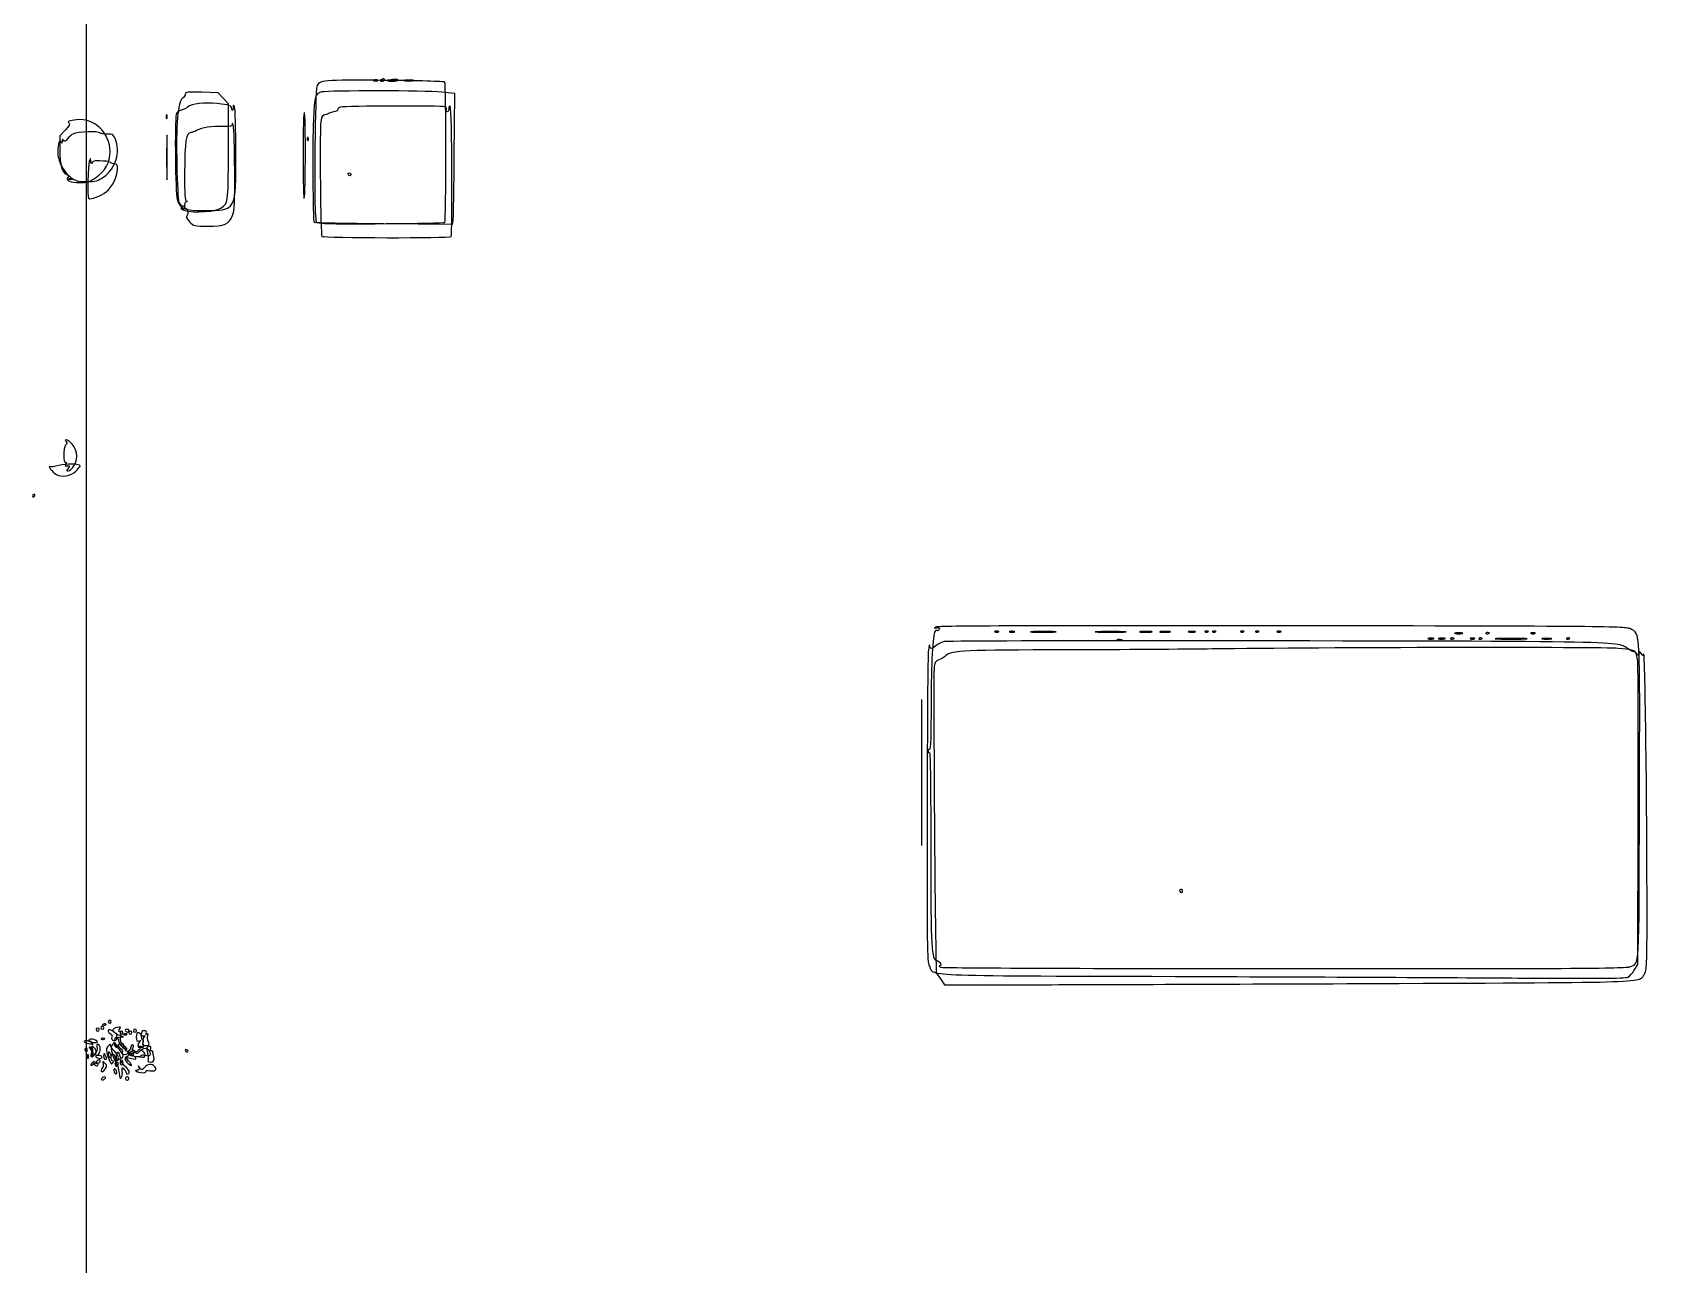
# Model space of a CAD drawing. Extents: x 0 to 877, y -11 to 940.
# Drawn here: x 248.5 to 537.7, y 462.9 to 682.3 of the extents above; entities that cross this region are included whole.
import ezdxf

# ---------------------------------------------------------------- set-up
doc = ezdxf.new("R2010")
doc.units = 0
doc.layers.add('Calque_1', color=7, linetype='CONTINUOUS')

msp = doc.modelspace()

# ---------------------------------------------------------------- linework, layer by layer
at = {"layer": 'Calque_1', "color": 7}
for points in [[(258.1026, 585.82346), (258.0719, 876.40197), (475.42396, 876.402)], [(283.36874, 661.10922), (283.36874, 669.58909), (282.4636, 670.57739), (281.55846, 671.56569), (278.62714, 671.65529)], [(316.14377, 673.70351), (316.14377, 673.7039)], [(323.59131, 660.44029), (323.67191, 671.46081), (321.33178, 671.68508)], [(254.3446, 664.95023), (253.37181, 663.91888), (253.35511, 661.3923)], [(258.85084, 659.31138), (258.82804, 659.84055), (258.60066, 659.31138)], [(258.4811, 652.77226), (258.48124, 652.77226)], [(275.86569, 652.27903), (275.86661, 652.27903)], [(298.84458, 650.34758), (299.02185, 648.44406), (299.99284, 648.32638)], [(311.04133, 648.27504), (323.28786, 648.18864), (323.39925, 648.80421)], [(321.90246, 648.49529), (321.90216, 648.49529)], [(255.83012, 605.12038), (255.8305, 605.12034)], [(423.29861, 575.54993), (423.29861, 575.55011)], [(430.30352, 575.53771), (430.30352, 575.53691)], [(442.4147, 574.0643), (442.4147, 574.06449)], [(442.76351, 575.53644), (442.76351, 575.53694)], [(447.63941, 575.53908), (447.63941, 575.53994)], [(450.94786, 575.54263), (450.94786, 575.54294)], [(455.44743, 575.54788), (455.44743, 575.54754)], [(499.96351, 574.32563), (499.96351, 574.32528)], [(533.74353, 515.33887), (534.3625, 516.33439), (534.4359, 542.52814)], [(409.29741, 522.78638), (409.43865, 514.84888), (410.16689, 513.79055), (410.8951, 512.73222), (425.96288, 512.74862)], [(264.13932, 503.44988), (264.71524, 503.47638), (264.12582, 503.64844)], [(264.13932, 503.45), (264.13932, 503.44988)], [(260.9184, 497.25447), (260.91842, 497.25409)], [(267.80269, 497.13193), (267.80269, 497.13204)]]:
    msp.add_lwpolyline(points, dxfattribs=at)
for points in [[(309.92968, 673.7185)], [(310.78958, 673.6292)], [(312.64166, 673.6292)], [(272.43696, 667.51425)], [(272.45385, 663.29746)], [(297.57238, 663.5455)], [(297.07711, 661.11464)], [(253.63581, 658.55551)], [(304.88932, 657.28732)], [(255.00868, 656.26828)], [(259.72123, 656.41829)], [(274.23186, 652.62289)], [(281.71109, 650.89203)], [(298.63132, 648.52508)], [(300.0028, 645.99895)], [(252.7421, 603.57031)], [(248.59687, 599.54582)], [(420.52552, 575.55811)], [(470.79635, 575.55954)], [(457.81523, 575.55351)], [(459.13815, 575.55351)], [(464.16523, 575.55351)], [(466.81106, 575.55351)], [(497.98223, 574.33005)], [(501.53757, 574.33126)], [(503.07552, 575.28228)], [(505.25827, 574.33684)], [(506.56465, 574.33082)], [(507.82148, 575.28826)], [(514.12181, 574.31444)], [(516.0401, 575.29428)], [(518.88431, 574.32144)], [(522.17507, 574.33042)], [(406.86293, 561.036)], [(452.84528, 529.33449)], [(409.29741, 522.78643)], [(408.1866, 516.11786)], [(532.94508, 515.95032)], [(260.34961, 504.74652)], [(260.91566, 504.82499)], [(261.60087, 505.70015)], [(262.23858, 505.88332)], [(263.19212, 504.18962)], [(264.58295, 504.21736)], [(265.1986, 503.85048)], [(265.42919, 504.29582)], [(266.17045, 504.21736)], [(266.73645, 504.29582)], [(258.23295, 501.18999)], [(258.95298, 502.60435)], [(259.14576, 502.33543)], [(259.81203, 500.94356)], [(261.22985, 503.05673)], [(263.2154, 502.81034)], [(263.51932, 501.97453)], [(264.51611, 500.87642)], [(267.9104, 501.57125)], [(268.05228, 502.9729)], [(268.20223, 502.32643)], [(276.22461, 500.89418)], [(258.40817, 500.31448)], [(259.08446, 500.3403)], [(259.43446, 498.67909)], [(259.844, 500.20298)], [(259.93933, 498.31243)], [(260.25963, 498.8373)], [(260.48411, 499.63534)], [(261.66848, 499.65302)], [(262.23858, 499.7979)], [(262.86314, 498.92542)], [(263.34995, 498.70107)], [(263.37945, 499.00415)], [(263.7892, 498.67609)], [(264.35524, 498.47499)], [(265.50518, 498.74915)], [(266.67039, 500.00021)], [(266.80637, 499.76042)], [(269.06058, 499.3855)], [(261.11435, 495.8355)], [(263.38183, 496.86867)], [(265.50214, 495.81286)]]:
    msp.add_lwpolyline(points, close=True, dxfattribs=at)
for points in [[(310.78958, 673.98946), (310.5713, 673.90566), (310.3927, 673.79037), (310.3927, 673.73318)], [(311.18645, 673.88548), (311.18645, 674.02643), (311.00786, 674.07323), (310.78958, 673.98946)], [(312.64166, 673.944), (312.13234, 673.8845), (311.71562, 673.78938), (311.71562, 673.73254)], [(313.5677, 673.84065), (313.5677, 673.95695), (313.15098, 674.00346), (312.64166, 673.944)], [(275.69583, 671.33956), (275.69583, 671.11665), (275.46744, 670.7743), (275.1883, 670.57878)], [(278.62714, 671.65529), (276.13191, 671.73149), (275.69583, 671.68459), (275.69583, 671.33956)], [(300.03472, 671.70398), (298.81994, 671.44552), (298.71178, 671.09439), (298.50874, 666.74998)], [(299.09725, 672.66849), (298.83503, 671.90554), (298.61846, 652.77559), (298.84458, 650.34758)], [(311.24525, 673.77421), (300.19017, 673.87141), (299.48879, 673.80761), (299.09725, 672.66849)], [(321.33178, 671.68508), (318.39924, 671.96613), (301.33798, 671.98127), (300.03472, 671.70398)], [(309.59895, 673.85196), (309.23515, 673.85196), (309.08632, 673.79186), (309.26822, 673.7185)], [(309.26822, 673.7185), (309.45013, 673.6451), (309.74778, 673.6451), (309.92968, 673.7185)], [(309.92968, 673.7185), (310.11158, 673.7919), (309.96278, 673.85196), (309.59895, 673.85196)], [(310.3927, 673.73318), (310.3927, 673.67598), (310.5713, 673.6292), (310.78958, 673.6292)], [(310.78958, 673.6292), (311.00786, 673.6292), (311.18645, 673.74453), (311.18645, 673.88548)], [(321.91016, 673.461), (321.78898, 673.58274), (316.98976, 673.72368), (311.24525, 673.77421)], [(311.71562, 673.73254), (311.71562, 673.67574), (312.13234, 673.6292), (312.64166, 673.6292)], [(312.64166, 673.6292), (313.15098, 673.6292), (313.5677, 673.7243), (313.5677, 673.84065)], [(315.55208, 673.81809), (314.82447, 673.82009), (314.49541, 673.77029), (314.82085, 673.70751)], [(314.82085, 673.70751), (315.14626, 673.64471), (315.74157, 673.64311), (316.14377, 673.70351)], [(316.14377, 673.7039), (316.54593, 673.7647), (316.27968, 673.8161), (315.55208, 673.81809)], [(321.90216, 648.49529), (322.17195, 648.76506), (322.17947, 673.19015), (321.91016, 673.461)], [(275.1883, 670.57878), (274.37156, 670.00672), (274.01657, 665.82562), (274.18458, 658.7568)], [(274.95738, 668.47391), (274.44049, 668.36038), (274.13907, 668.10742), (274.06464, 667.72469)], [(276.17335, 669.08093), (275.93377, 668.84134), (275.38656, 668.56818), (274.95738, 668.47391)], [(281.37471, 669.63789), (279.15025, 669.88043), (276.71175, 669.61929), (276.17335, 669.08093)], [(283.97414, 668.73436), (283.778, 669.33759), (283.61758, 669.39334), (281.37471, 669.63789)], [(284.19117, 668.86665), (284.15137, 668.28089), (284.12647, 668.26575), (283.97414, 668.73436)], [(284.46354, 668.99894), (284.25351, 669.48768), (284.23271, 669.47758), (284.19117, 668.86665)], [(284.70952, 661.00065), (284.69922, 665.10867), (284.58861, 668.7079), (284.46354, 668.99894)], [(297.07719, 661.11464), (297.07719, 665.98303), (296.99379, 668.57142), (296.85253, 667.99381)], [(302.389, 668.23106), (302.09796, 668.18516), (301.62171, 668.04553), (301.33067, 667.9207)], [(302.83641, 668.57543), (302.88141, 668.4319), (302.68004, 668.27694), (302.389, 668.23106)], [(303.36558, 669.00845), (303.02955, 668.91385), (302.79143, 668.71896), (302.83641, 668.57543)], [(321.92983, 669.07905), (321.3818, 669.28934), (304.12998, 669.22371), (303.36558, 669.00845)], [(322.18774, 668.54988), (322.26684, 668.75612), (322.15084, 668.99424), (321.92983, 669.07905)], [(322.33673, 668.1749), (322.17565, 668.1749), (322.10861, 668.34364), (322.18774, 668.54988)], [(322.62962, 668.75699), (322.62962, 668.43684), (322.49783, 668.1749), (322.33673, 668.1749)], [(322.89812, 669.07058), (322.71651, 669.25218), (322.62962, 669.15068), (322.62962, 668.75699)], [(323.03208, 645.95894), (323.31429, 646.41554), (323.18461, 668.78408), (322.89812, 669.07058)], [(254.99682, 666.17972), (255.22095, 666.04118), (255.02472, 665.6713), (254.3446, 664.95023)], [(256.33281, 666.77056), (255.05798, 666.62586), (254.60156, 666.42401), (254.99682, 666.17972)], [(262.31315, 661.11464), (262.29575, 664.41852), (259.43633, 667.12285), (256.33281, 666.77056)], [(272.27708, 667.35439), (272.26568, 667.07549), (272.32818, 666.9192), (272.41606, 667.00713)], [(272.43694, 667.51425), (272.35244, 667.72531), (272.28978, 667.66263), (272.27708, 667.35439)], [(272.41606, 667.00713), (272.50396, 667.09503), (272.51336, 667.32325), (272.43696, 667.51425)], [(274.06464, 667.72469), (273.79382, 666.33203), (273.93471, 653.60729), (274.23186, 652.62289)], [(282.3459, 665.55785), (280.42552, 665.63115), (278.69597, 665.36508), (277.69407, 664.84235)], [(284.03084, 665.97495), (284.00364, 665.55838), (283.78049, 665.50314), (282.3459, 665.55785)], [(284.26412, 665.66138), (284.15303, 666.09794), (284.04807, 666.23905), (284.03084, 665.97495)], [(284.49741, 657.79538), (284.48021, 661.68512), (284.37522, 665.22482), (284.26412, 665.66138)], [(296.85253, 667.99381), (296.57625, 666.86399), (296.60155, 652.05235), (296.87843, 652.78712)], [(298.50874, 666.74998), (298.31625, 662.63211), (298.40964, 648.74696), (298.63132, 648.52508)], [(299.79426, 666.00591), (299.61934, 663.77176), (299.80226, 646.19927), (300.0028, 645.99895)], [(300.35279, 667.55126), (300.02577, 667.44742), (299.87429, 667.02827), (299.79426, 666.00591)], [(301.33067, 667.9207), (301.03962, 667.79588), (300.59957, 667.62963), (300.35279, 667.55126)], [(253.58675, 662.74502), (253.32622, 663.40014), (252.98665, 662.48657), (252.98226, 661.11879)], [(253.75514, 662.91352), (253.73924, 662.57835), (253.67764, 662.51658), (253.58675, 662.74502)], [(254.00384, 663.08966), (253.83729, 663.35242), (253.77368, 663.30738), (253.75514, 662.91352)], [(254.73243, 663.37837), (254.34084, 662.88053), (254.17746, 662.81579), (254.00384, 663.08966)], [(255.76136, 664.28031), (255.47307, 664.1372), (255.01005, 663.73133), (254.73243, 663.37837)], [(260.4882, 664.41833), (260.28733, 664.74333), (256.46952, 664.63185), (255.76136, 664.28031)], [(261.74206, 664.21493), (261.14056, 664.18423), (260.57631, 664.27573), (260.4882, 664.41833)], [(261.2122, 656.61883), (263.30342, 658.07117), (264.20313, 661.05293), (263.23653, 663.32756)], [(263.23653, 663.32756), (262.86191, 664.20918), (262.7643, 664.26712), (261.74206, 664.21493)], [(272.45385, 663.29746), (272.40805, 665.08009), (272.37065, 663.62157), (272.37065, 660.05631)], [(272.45385, 656.81516), (272.49965, 658.59779), (272.49965, 661.51483), (272.45385, 663.29746)], [(276.67296, 664.47239), (275.82233, 664.46839), (275.60286, 663.03643), (275.56746, 657.26086)], [(277.69407, 664.84235), (277.30577, 664.63977), (276.84629, 664.47328), (276.67296, 664.47239)], [(297.41249, 663.38564), (297.40109, 663.10674), (297.46359, 662.95045), (297.55148, 663.03838)], [(297.57236, 663.5455), (297.48786, 663.75656), (297.42519, 663.69388), (297.41249, 663.38564)], [(297.55148, 663.03838), (297.63938, 663.12628), (297.64878, 663.3545), (297.57238, 663.5455)], [(252.98226, 661.11879), (252.97926, 660.2888), (253.20454, 659.40658), (253.63581, 658.55551)], [(253.35511, 661.3923), (253.33721, 658.68262), (253.74123, 657.26366), (254.60897, 656.98825)], [(261.6877, 659.35803), (259.66351, 659.52274), (259.32537, 659.49598), (259.10883, 659.15392)], [(259.72127, 656.41829), (261.43505, 657.56671), (262.32334, 659.17625), (262.31315, 661.11464)], [(272.37065, 660.05631), (272.37065, 656.49105), (272.40815, 655.03253), (272.45385, 656.81516)], [(279.07416, 650.58199), (284.7422, 650.54609), (284.73558, 650.53389), (284.70952, 661.00065)], [(281.71113, 650.89194), (283.36406, 651.7467), (283.36874, 651.77557), (283.36874, 661.10922)], [(296.87843, 652.78712), (296.98672, 653.07441), (297.07613, 656.82178), (297.07711, 661.11464)], [(323.39925, 648.80421), (323.46055, 649.14277), (323.54694, 654.37901), (323.59131, 660.44029)], [(253.63581, 658.55551), (253.99749, 657.84177), (254.73237, 656.92299), (255.26887, 656.51379)], [(254.60897, 656.98825), (254.97299, 656.87271), (255.0166, 656.75307), (254.79292, 656.48354)], [(258.117, 655.76977), (259.79449, 655.76977), (260.11709, 655.85827), (261.2122, 656.61883)], [(258.60066, 659.31138), (258.35171, 658.73202), (258.24702, 653.00635), (258.4811, 652.77226)], [(259.10883, 659.15392), (258.92476, 658.86319), (258.86856, 658.89749), (258.85084, 659.31138)], [(261.58906, 653.9115), (262.72788, 654.85021), (263.62789, 656.62839), (263.62789, 657.93971)], [(262.45941, 659.11294), (262.35032, 659.22208), (262.00306, 659.33238), (261.6877, 659.35803)], [(263.14283, 658.91451), (262.87602, 658.91451), (262.5685, 659.00381), (262.45941, 659.11294)], [(263.62789, 657.93971), (263.62789, 658.70858), (263.52542, 658.91451), (263.14283, 658.91451)], [(274.18458, 658.7568), (274.26268, 655.46972), (274.40945, 652.51636), (274.51062, 652.19375)], [(275.56746, 657.26086), (275.54416, 653.47903), (275.61516, 652.29496), (275.86569, 652.27903)], [(284.12411, 649.71192), (284.45497, 650.53883), (284.52299, 652.01213), (284.49741, 657.79538)], [(304.67765, 657.07565), (304.61945, 657.25028), (304.71475, 657.34553), (304.88932, 657.28732)], [(304.97531, 656.778), (304.86982, 656.7671), (304.73586, 656.90103), (304.67765, 657.07565)], [(304.88931, 657.28732), (305.23039, 657.17362), (305.29166, 656.81072), (304.97531, 656.778)], [(254.79292, 656.48354), (254.34392, 655.94254), (255.20506, 655.57583), (256.94657, 655.56644)], [(255.16853, 656.10842), (254.8603, 656.12112), (254.79761, 656.18382), (255.00868, 656.26828)], [(255.00868, 656.2683), (255.19967, 656.3447), (255.42788, 656.3353), (255.5158, 656.2474)], [(255.5158, 656.2474), (255.6037, 656.1595), (255.4474, 656.09694), (255.16853, 656.10842)], [(255.26887, 656.51379), (256.12585, 655.86012), (256.47169, 655.76977), (258.117, 655.76977)], [(256.94657, 655.56644), (258.19721, 655.55944), (258.64521, 655.69722), (259.72123, 656.41829)], [(258.48124, 652.77226), (258.78178, 652.47173), (260.69178, 653.17188), (261.58906, 653.9115)], [(274.23186, 652.62289), (274.7609, 650.8703), (275.3896, 650.60532), (279.07416, 650.58199)], [(274.51062, 652.19375), (274.61183, 651.87115), (274.92163, 651.53515), (275.19907, 651.4471)], [(275.08223, 650.96275), (274.86924, 651.08231), (274.854, 651.04765), (275.03433, 650.85363)], [(275.03433, 650.85363), (275.65398, 650.18725), (280.401, 650.21453), (281.71109, 650.89203)], [(275.54909, 651.03715), (275.46419, 650.89973), (275.25408, 650.86623), (275.08223, 650.96275)], [(275.19907, 651.4471), (275.47651, 651.359), (275.63402, 651.17458), (275.54909, 651.03715)], [(275.86361, 652.12469), (275.49023, 651.97404), (275.40596, 650.97701), (275.76661, 650.97701)], [(275.76661, 650.97701), (276.13459, 650.97701), (276.29625, 649.99414), (275.98026, 649.67815)], [(275.86661, 652.27903), (276.12619, 652.26253), (276.12574, 652.23013), (275.86361, 652.12469)], [(275.98026, 649.67815), (275.77645, 649.47433), (275.91246, 649.16608), (276.45725, 648.5975)], [(276.45725, 648.5975), (277.19869, 647.8236), (277.28696, 647.80201), (279.70874, 647.80201)], [(279.70874, 647.80201), (282.64427, 647.80201), (283.50969, 648.17635), (284.12411, 649.71192)], [(298.63134, 648.52508), (298.72124, 648.43508), (304.30575, 648.32256), (311.04133, 648.27504)], [(299.99284, 648.32638), (301.59386, 648.13236), (321.69447, 648.28728), (321.90246, 648.49529)], [(300.0028, 645.99894), (300.2894, 645.71228), (322.85542, 645.6731), (323.03208, 645.95894)], [(254.36643, 608.79127), (253.92898, 608.3538), (253.93504, 605.48083), (254.37243, 605.75141)], [(255.07047, 609.44633), (254.55212, 609.8548), (254.05818, 609.88604), (254.45923, 609.48503)], [(254.45923, 609.48503), (254.6835, 609.26077), (254.65996, 609.08477), (254.36643, 608.79127)], [(255.8305, 605.12034), (256.75145, 606.61048), (256.44329, 608.36453), (255.07047, 609.44633)], [(251.58317, 605.01263), (251.39992, 605.12498), (251.44376, 604.92843), (251.68377, 604.5616)], [(253.19232, 605.19485), (252.48596, 604.98509), (251.76187, 604.9031), (251.58317, 605.01263)], [(251.68377, 604.5616), (251.91777, 604.20399), (252.39402, 603.75793), (252.7421, 603.57031)], [(256.94686, 605.11715), (256.94686, 605.50913), (254.42617, 605.5613), (253.19232, 605.19485)], [(254.43843, 605.43384), (254.30447, 605.08474), (254.36083, 605.00352), (254.65805, 605.11755)], [(254.37243, 605.75141), (254.51193, 605.83761), (254.54052, 605.70001), (254.43843, 605.43384)], [(254.74045, 604.54677), (254.4935, 604.29983), (254.5181, 604.22927), (254.85116, 604.22927)], [(254.65805, 605.11755), (255.13713, 605.30138), (255.18227, 604.98862), (254.74045, 604.54677)], [(254.85116, 604.22927), (255.08667, 604.22927), (255.52721, 604.63027), (255.83012, 605.12038)], [(256.18264, 604.20431), (256.60295, 604.60701), (256.94686, 605.0178), (256.94686, 605.11715)], [(252.7421, 603.57034), (253.69428, 603.05718), (255.29271, 603.35169), (256.18264, 604.20431)], [(248.76039, 600.07498), (248.60629, 600.07498), (248.48019, 599.95592), (248.48019, 599.8104)], [(248.48019, 599.8104), (248.48019, 599.66488), (248.53269, 599.54582), (248.59687, 599.54582)], [(248.59687, 599.54582), (248.66107, 599.54582), (248.78714, 599.66488), (248.87707, 599.8104)], [(248.87707, 599.8104), (248.96697, 599.95592), (248.91447, 600.07498), (248.76039, 600.07498)], [(258.21807, 295.641659), (258.17147, 295.423378), (258.11947, 426.00521), (258.1026, 585.82346)], [(409.21033, 575.7076), (408.78028, 575.01172), (408.51059, 570.01795), (408.51019, 562.74281)], [(409.36524, 576.443), (408.98276, 576.20254), (409.00456, 576.18373), (409.5068, 576.32097)], [(409.56516, 575.793), (409.44494, 575.8673), (409.28529, 575.8289), (409.21033, 575.7076)], [(471.01316, 576.65408), (427.73267, 576.70578), (409.68497, 576.64408), (409.36524, 576.443)], [(409.5068, 576.32097), (409.97088, 576.44781), (410.06589, 576.39317), (409.94209, 576.07054)], [(409.94209, 576.07054), (409.85499, 575.84358), (409.68539, 575.71867), (409.56516, 575.793)], [(420.19479, 575.69157), (419.83098, 575.69157), (419.68216, 575.63147), (419.86406, 575.55811)], [(419.86406, 575.55811), (420.04596, 575.48471), (420.34361, 575.48471), (420.52552, 575.55811)], [(420.52552, 575.55811), (420.70742, 575.63151), (420.55862, 575.69157), (420.19479, 575.69157)], [(422.97291, 575.6819), (422.53635, 575.6869), (422.32571, 575.6324), (422.50486, 575.55993)], [(422.50486, 575.55993), (422.68399, 575.48743), (423.04117, 575.48303), (423.29861, 575.54993)], [(423.29861, 575.55011), (423.55604, 575.61721), (423.40947, 575.6765), (422.97291, 575.6819)], [(428.52916, 575.62921), (426.49187, 575.62921), (425.62346, 575.58841), (426.59936, 575.53771)], [(430.30352, 575.53691), (431.36492, 575.58721), (430.56645, 575.62881), (428.52916, 575.62921)], [(440.43541, 575.62534), (437.96156, 575.62534), (436.98514, 575.58504), (438.26559, 575.53644)], [(442.76351, 575.53694), (443.95691, 575.58584), (442.90927, 575.62564), (440.43541, 575.62534)], [(446.78541, 575.64622), (445.76677, 575.64622), (445.31763, 575.60052), (445.78732, 575.54208)], [(447.63941, 575.53994), (448.18835, 575.59724), (447.80406, 575.64503), (446.78541, 575.64622)], [(450.225, 575.65268), (449.35187, 575.65568), (448.96278, 575.60598), (449.36036, 575.54563)], [(450.94786, 575.54294), (451.42341, 575.60184), (451.09812, 575.6512), (450.225, 575.65268)], [(454.9875, 575.66795), (454.40541, 575.67095), (454.13613, 575.61915), (454.3891, 575.55288)], [(455.44743, 575.54754), (455.77655, 575.61084), (455.56958, 575.66501), (454.9875, 575.66795)], [(457.65538, 575.7134), (457.37646, 575.7248), (457.22019, 575.6623), (457.30811, 575.57441)], [(457.30811, 575.57441), (457.39601, 575.48651), (457.62423, 575.47711), (457.81523, 575.55351)], [(457.81523, 575.55354), (458.0263, 575.63804), (457.9636, 575.7007), (457.65538, 575.7134)], [(458.97829, 575.7134), (458.69938, 575.7248), (458.54311, 575.6623), (458.63103, 575.57441)], [(458.63103, 575.57441), (458.71893, 575.48651), (458.94715, 575.47711), (459.13815, 575.55351)], [(459.13815, 575.55354), (459.34921, 575.63804), (459.28652, 575.7007), (458.97829, 575.7134)], [(464.00538, 575.7134), (463.72646, 575.7248), (463.57019, 575.6623), (463.65811, 575.57441)], [(463.65811, 575.57441), (463.74601, 575.48651), (463.97423, 575.47711), (464.16523, 575.55351)], [(464.16523, 575.55354), (464.3763, 575.63804), (464.3136, 575.7007), (464.00538, 575.7134)], [(466.65121, 575.7134), (466.3723, 575.7248), (466.21603, 575.6623), (466.30394, 575.57441)], [(466.30394, 575.57441), (466.39184, 575.48651), (466.62007, 575.47711), (466.81106, 575.55351)], [(466.81106, 575.55354), (467.02213, 575.63804), (466.95944, 575.7007), (466.65121, 575.7134)], [(470.46562, 575.69299), (470.10182, 575.69299), (469.95299, 575.63289), (470.13489, 575.55954)], [(470.13489, 575.55954), (470.31679, 575.48614), (470.61445, 575.48614), (470.79635, 575.55954)], [(470.79635, 575.55954), (470.97825, 575.63294), (470.82945, 575.69299), (470.46562, 575.69299)], [(533.06798, 576.11155), (532.25359, 576.55653), (529.03075, 576.58471), (471.01316, 576.65408)], [(534.66894, 545.47048), (534.75614, 576.71602), (534.83828, 575.14426), (533.06798, 576.11155)], [(408.24542, 573.15361), (408.22162, 573.48103), (408.12204, 573.09411), (408.02396, 572.29371)], [(409.35519, 573.09471), (408.55885, 572.40404), (408.29873, 572.41785), (408.24542, 573.15361)], [(410.65244, 573.82232), (410.27909, 573.71714), (409.69534, 573.38972), (409.35519, 573.09471)], [(448.24063, 573.97961), (427.94047, 573.99841), (411.02579, 573.92751), (410.65244, 573.82232)], [(426.59936, 575.53771), (427.57526, 575.48701), (429.24213, 575.48661), (430.30352, 575.53771)], [(438.26559, 575.53644), (439.54604, 575.48784), (441.57011, 575.48804), (442.76351, 575.53644)], [(442.089, 574.19627), (441.65244, 574.20127), (441.4418, 574.14677), (441.62095, 574.0743)], [(441.62095, 574.0743), (441.80007, 574.0018), (442.15726, 573.9974), (442.4147, 574.0643)], [(442.4147, 574.06449), (442.67211, 574.13159), (442.52556, 574.19088), (442.089, 574.19627)], [(445.78732, 575.54208), (446.25702, 575.48368), (447.09046, 575.48268), (447.63941, 575.53908)], [(532.46697, 572.66326), (530.54739, 573.93357), (532.56457, 573.90203), (448.24063, 573.97961)], [(449.36036, 575.54563), (449.75794, 575.48523), (450.47231, 575.48403), (450.94786, 575.54263)], [(454.3891, 575.55288), (454.64206, 575.48668), (455.11831, 575.48428), (455.44743, 575.54788)], [(530.85671, 572.63988), (528.19688, 572.87978), (477.689, 572.80358), (458.62546, 572.5309)], [(497.51921, 574.45104), (497.00988, 574.45104), (496.80152, 574.39664), (497.05619, 574.33005)], [(497.05619, 574.33005), (497.31085, 574.26345), (497.72757, 574.26345), (497.98223, 574.33005)], [(497.98223, 574.33005), (498.23689, 574.39655), (498.02853, 574.45104), (497.51921, 574.45104)], [(499.50358, 574.4457), (498.9215, 574.4487), (498.65223, 574.3968), (498.90517, 574.33063)], [(498.90517, 574.33063), (499.15814, 574.26443), (499.63439, 574.26203), (499.96351, 574.32563)], [(499.96351, 574.32528), (500.29265, 574.38858), (500.08567, 574.44276), (499.50358, 574.4457)], [(501.3777, 574.49115), (501.09881, 574.50255), (500.94252, 574.44005), (501.03044, 574.35216)], [(501.03044, 574.35216), (501.11834, 574.26426), (501.34656, 574.25486), (501.53757, 574.33126)], [(501.53757, 574.33128), (501.74862, 574.41578), (501.68594, 574.47845), (501.3777, 574.49115)], [(502.4802, 575.39692), (501.82536, 575.39692), (501.55747, 575.34532), (501.88489, 575.28228)], [(501.88489, 575.28228), (502.21231, 575.21918), (502.74809, 575.21918), (503.07552, 575.28228)], [(503.07552, 575.28228), (503.40294, 575.34538), (503.13502, 575.39692), (502.4802, 575.39692)], [(504.92754, 574.4703), (504.56374, 574.4703), (504.41491, 574.4102), (504.59681, 574.33684)], [(504.59681, 574.33684), (504.77871, 574.26344), (505.07637, 574.26344), (505.25827, 574.33684)], [(505.25827, 574.33684), (505.44017, 574.41024), (505.29137, 574.4703), (504.92754, 574.4703)], [(506.40479, 574.49071), (506.12589, 574.50211), (505.9696, 574.43961), (506.05752, 574.35172)], [(506.05752, 574.35172), (506.14542, 574.26382), (506.37365, 574.25442), (506.56465, 574.33082)], [(506.56465, 574.33084), (506.77571, 574.41534), (506.71303, 574.47801), (506.40479, 574.49071)], [(507.66163, 575.44814), (507.38271, 575.45954), (507.22644, 575.39704), (507.31436, 575.30916)], [(507.31436, 575.30916), (507.40226, 575.22126), (507.63048, 575.21186), (507.82148, 575.28826)], [(507.82148, 575.28828), (508.03255, 575.37278), (507.96985, 575.43544), (507.66163, 575.44814)], [(511.80671, 574.40264), (509.26009, 574.40264), (508.2183, 574.36294), (509.4916, 574.31444)], [(509.4916, 574.31444), (510.76491, 574.26594), (512.8485, 574.26594), (514.12181, 574.31444)], [(514.12181, 574.31444), (515.39512, 574.36294), (514.35332, 574.40264), (511.80671, 574.40264)], [(515.70937, 575.42774), (515.34557, 575.42774), (515.19674, 575.36764), (515.37864, 575.29428)], [(515.37864, 575.29428), (515.56054, 575.22088), (515.8582, 575.22088), (516.0401, 575.29428)], [(516.0401, 575.29428), (516.222, 575.36768), (516.0732, 575.42774), (515.70937, 575.42774)], [(518.15671, 574.43166), (517.35634, 574.43166), (517.02892, 574.38206), (517.4291, 574.32144)], [(517.4291, 574.32144), (517.82928, 574.26084), (518.48413, 574.26084), (518.88431, 574.32144)], [(518.88431, 574.32144), (519.28449, 574.38204), (518.95711, 574.43166), (518.15671, 574.43166)], [(522.0152, 574.4903), (521.73631, 574.5017), (521.58002, 574.4392), (521.66794, 574.35132)], [(521.66794, 574.35132), (521.75584, 574.26342), (521.98406, 574.25402), (522.17507, 574.33042)], [(522.17507, 574.33044), (522.38612, 574.41494), (522.32344, 574.4776), (522.0152, 574.4903)], [(533.87796, 571.941), (533.7022, 571.941), (533.06725, 572.26601), (532.46697, 572.66326)], [(536.01608, 525.5525), (536.01608, 546.47604), (535.65879, 573.22285), (535.40093, 571.60203)], [(408.02396, 572.29371), (407.92586, 571.49335), (407.82621, 558.72795), (407.80251, 543.92612)], [(409.89373, 570.57465), (409.36851, 570.37568), (409.15202, 570.07861), (409.06135, 569.43255)], [(411.16286, 571.36737), (410.85525, 571.07926), (410.28415, 570.72255), (409.89373, 570.57465)], [(432.82858, 572.37654), (414.58773, 572.34324), (412.08014, 572.22647), (411.16286, 571.36737)], [(458.62546, 572.5309), (453.89603, 572.4633), (442.28744, 572.39379), (432.82858, 572.37654)], [(534.09198, 571.79724), (533.69733, 572.30839), (533.25505, 572.42356), (530.85671, 572.63988)], [(534.3534, 570.33143), (534.257, 571.32671), (534.07557, 571.941), (533.87796, 571.941)], [(534.555, 571.71874), (534.549, 571.23985), (534.5182, 571.24514), (534.09198, 571.79724)], [(534.4359, 542.52814), (534.4763, 556.9347), (534.4389, 569.44619), (534.3534, 570.33143)], [(534.94933, 571.71874), (534.56479, 572.22714), (534.56082, 572.22714), (534.555, 571.71874)], [(535.40093, 571.60203), (535.35063, 571.28607), (535.25858, 571.30988), (534.94933, 571.71874)], [(409.06135, 569.43255), (408.91853, 568.41475), (409.09065, 534.40706), (409.29741, 522.78643)], [(406.86293, 561.036), (406.82313, 566.82045), (406.79063, 562.08772), (406.79063, 550.51881)], [(408.51019, 562.74281), (408.51019, 557.35806), (408.41829, 554.51747), (408.24844, 554.62248)], [(406.86293, 540.00162), (406.90273, 545.78608), (406.90273, 555.25154), (406.86293, 561.036)], [(408.24844, 554.62248), (408.10469, 554.71128), (407.98711, 554.59138), (407.98711, 554.35589)], [(407.98711, 554.35589), (407.98711, 554.12044), (408.09479, 553.99434), (408.22642, 554.07569)], [(408.22642, 554.07569), (408.36824, 554.16339), (408.4628, 547.13565), (408.45849, 536.82724)], [(406.79063, 550.51881), (406.79063, 538.9499), (406.82313, 534.21717), (406.86293, 540.00162)], [(407.80251, 543.92612), (407.76361, 519.6438), (407.79951, 516.92619), (408.1866, 516.11786)], [(532.94508, 515.95033), (534.71477, 516.69008), (534.58229, 514.42175), (534.66894, 545.47048)], [(408.45849, 536.82724), (408.45049, 518.61819), (408.52149, 517.38389), (409.59054, 517.04458)], [(452.84528, 529.33449), (452.76158, 529.46996), (452.81408, 529.65559), (452.96196, 529.74698)], [(453.23086, 529.50068), (453.23086, 529.03593), (453.07208, 528.96751), (452.84528, 529.33449)], [(452.96196, 529.74698), (453.10986, 529.83838), (453.23086, 529.72768), (453.23086, 529.50068)], [(535.55057, 514.64394), (535.97454, 515.29063), (536.01608, 516.2643), (536.01608, 525.5525)], [(408.18659, 516.11791), (409.08551, 514.23283), (405.47617, 514.38862), (451.96628, 514.22844)], [(409.59054, 517.04458), (410.14492, 516.86864), (410.48914, 516.13151), (410.02932, 516.105)], [(410.02932, 516.105), (409.852, 516.0947), (409.94502, 515.98408), (410.23607, 515.85901)], [(410.23607, 515.85901), (410.52711, 515.73394), (438.06415, 515.62324), (471.42945, 515.61303)], [(471.42945, 515.61303), (521.68155, 515.59773), (532.2398, 515.65553), (532.94508, 515.95032)], [(532.61896, 514.07273), (532.89705, 514.22156), (533.40311, 514.79131), (533.74353, 515.33887)], [(425.96288, 512.74862), (434.25016, 512.75762), (461.85909, 512.85538), (487.31603, 512.96585)], [(451.96628, 514.22844), (475.01951, 514.14904), (502.48347, 514.02061), (512.99729, 513.94309)], [(487.31603, 512.96585), (537.7033, 513.18444), (534.52116, 513.07374), (535.55057, 514.64394)], [(512.99729, 513.94309), (525.78547, 513.84879), (532.28071, 513.89169), (532.61896, 514.07273)], [(262.23858, 506.41249), (262.09306, 506.41249), (261.97399, 506.29342), (261.97399, 506.1479)], [(261.97399, 506.1479), (261.97399, 506.00238), (262.09306, 505.88332), (262.23858, 505.88332)], [(262.50316, 506.1479), (262.50316, 506.29342), (262.3841, 506.41249), (262.23858, 506.41249)], [(262.23858, 505.88332), (262.3841, 505.88332), (262.50316, 506.00238), (262.50316, 506.1479)], [(260.08503, 505.01111), (259.93951, 505.01111), (259.82045, 504.89204), (259.82045, 504.74652)], [(259.82045, 504.74652), (259.82045, 504.601), (259.93951, 504.48194), (260.08503, 504.48194)], [(260.34961, 504.74652), (260.34961, 504.89204), (260.23055, 505.01111), (260.08503, 505.01111)], [(260.08503, 504.48194), (260.23055, 504.48194), (260.34961, 504.601), (260.34961, 504.74652)], [(260.91566, 505.35415), (260.77014, 505.35415), (260.65108, 505.23509), (260.65108, 505.08957)], [(260.65108, 505.08957), (260.65108, 504.94405), (260.77014, 504.82499), (260.91566, 504.82499)], [(261.09375, 505.72103), (260.88269, 505.63653), (260.94538, 505.57387), (261.25361, 505.56117)], [(261.18024, 505.08957), (261.18024, 505.23509), (261.06118, 505.35415), (260.91566, 505.35415)], [(260.91566, 504.82499), (261.06118, 504.82499), (261.18024, 504.94405), (261.18024, 505.08957)], [(261.60087, 505.70013), (261.51297, 505.78803), (261.28475, 505.79743), (261.09375, 505.72103)], [(261.25361, 505.56117), (261.53252, 505.54977), (261.68879, 505.61227), (261.60087, 505.70015)], [(262.19867, 504.74654), (261.78594, 504.74654), (261.89404, 504.21729), (262.34187, 504.04544)], [(262.99831, 504.28352), (262.70237, 504.53818), (262.34253, 504.74654), (262.19867, 504.74654)], [(262.34187, 504.04544), (262.58933, 503.95044), (262.68788, 503.705), (262.59546, 503.4138)], [(263.56983, 505.14722), (262.71295, 505.02147), (262.49094, 504.45867), (263.19212, 504.18962)], [(262.59546, 503.4138), (262.49319, 503.09159), (262.59746, 502.90668), (262.9183, 502.84228)], [(264.12582, 503.64844), (263.80164, 503.74304), (263.29426, 504.02885), (262.99831, 504.28352)], [(263.37892, 503.33951), (263.22482, 503.33951), (263.09872, 503.22045), (263.09872, 503.07493)], [(263.19208, 504.18962), (263.43433, 504.09662), (263.55141, 503.85746), (263.46495, 503.63214)], [(263.4956, 503.07493), (263.5855, 503.22045), (263.533, 503.33951), (263.37892, 503.33951)], [(263.46495, 503.63214), (263.38165, 503.41507), (263.42885, 503.23749), (263.5698, 503.23749)], [(263.47787, 503.08535), (263.52497, 503.27141), (263.82257, 503.4355), (264.13932, 503.45)], [(264.099, 504.99204), (264.28648, 505.17953), (264.1207, 505.22811), (263.56983, 505.14722)], [(264.0768, 504.41954), (263.73958, 504.21113), (263.75657, 504.64965), (264.099, 504.99204)], [(264.31836, 504.48194), (264.17284, 504.48194), (264.05378, 504.36288), (264.05378, 504.21736)], [(264.05378, 504.21736), (264.05378, 504.07184), (264.17284, 503.95277), (264.31836, 503.95277)], [(264.19858, 503.50485), (264.27548, 504.14313), (264.22638, 504.51201), (264.0768, 504.41954)], [(264.47552, 502.27946), (264.17115, 502.39624), (264.1019, 502.70268), (264.19858, 503.50485)], [(264.58295, 504.21736), (264.58295, 504.36288), (264.46388, 504.48194), (264.31836, 504.48194)], [(264.31836, 503.95277), (264.46388, 503.95277), (264.58295, 504.07184), (264.58295, 504.21736)], [(265.03874, 504.01036), (264.75984, 504.02176), (264.60355, 503.95926), (264.69148, 503.87138)], [(264.69148, 503.87138), (264.77938, 503.78348), (265.0076, 503.77408), (265.1986, 503.85048)], [(265.26567, 504.82499), (265.03879, 504.82499), (264.92677, 504.70592), (265.0167, 504.5604)], [(265.0167, 504.5604), (265.1066, 504.41488), (265.29227, 504.29582), (265.42919, 504.29582)], [(265.1986, 503.8505), (265.40966, 503.935), (265.34698, 503.99766), (265.03874, 504.01036)], [(265.67816, 504.5604), (265.67816, 504.70592), (265.49253, 504.82499), (265.26567, 504.82499)], [(265.42919, 504.29582), (265.56614, 504.29582), (265.67816, 504.41488), (265.67816, 504.5604)], [(265.90586, 504.48194), (265.76034, 504.48194), (265.64128, 504.36288), (265.64128, 504.21736)], [(265.64128, 504.21736), (265.64128, 504.07184), (265.76034, 503.95277), (265.90586, 503.95277)], [(266.17045, 504.21736), (266.17045, 504.36288), (266.05138, 504.48194), (265.90586, 504.48194)], [(265.90586, 503.95277), (266.05138, 503.95277), (266.17045, 504.07184), (266.17045, 504.21736)], [(266.73645, 504.82499), (266.59093, 504.82499), (266.47187, 504.70592), (266.47187, 504.5604)], [(266.47187, 504.5604), (266.47187, 504.41488), (266.59093, 504.29582), (266.73645, 504.29582)], [(267.00104, 504.5604), (267.00104, 504.70592), (266.88197, 504.82499), (266.73645, 504.82499)], [(266.73645, 504.29582), (266.88197, 504.29582), (267.00104, 504.41488), (267.00104, 504.5604)], [(267.42722, 504.15462), (267.06207, 504.23442), (266.9642, 504.07802), (266.9642, 503.41442)], [(266.9642, 503.41442), (266.9642, 502.72227), (267.0463, 502.60424), (267.42722, 502.74926)], [(267.82727, 503.74787), (267.86187, 503.91588), (267.68188, 504.09892), (267.42722, 504.15462)], [(268.22414, 503.6041), (267.94757, 503.5068), (267.78941, 503.5641), (267.82727, 503.74787)], [(267.85273, 503.76665), (267.84033, 503.33009), (267.93013, 502.9729), (268.05228, 502.9729)], [(268.3925, 504.5604), (267.99923, 504.5604), (267.86987, 504.37019), (267.85273, 503.76665)], [(268.20223, 502.32643), (268.11663, 502.75455), (268.18823, 503.22974), (268.3676, 503.42368)], [(268.3676, 503.42368), (268.61919, 503.69575), (268.58982, 503.73269), (268.22414, 503.6041)], [(268.75213, 504.1498), (268.86142, 504.43459), (268.75213, 504.5604), (268.3925, 504.5604)], [(268.90109, 503.9286), (268.70082, 503.80483), (268.6492, 503.8815), (268.75213, 504.1498)], [(269.03777, 503.67548), (269.15135, 503.97149), (269.10607, 504.05531), (268.90109, 503.9286)], [(269.11857, 502.57373), (268.98072, 502.93626), (268.94439, 503.43206), (269.03777, 503.67548)], [(259.14576, 502.33543), (258.73537, 502.71886), (257.70378, 502.95474), (257.70378, 502.66515)], [(257.70378, 502.66515), (257.70378, 502.5195), (258.0312, 502.35072), (258.43138, 502.29011)], [(257.96405, 501.43629), (257.81615, 501.34489), (257.76365, 501.15927), (257.84737, 501.0238)], [(257.84737, 501.0238), (258.07418, 500.65683), (258.23295, 500.72525), (258.23295, 501.18999)], [(258.23295, 501.18999), (258.23295, 501.41687), (258.11194, 501.5277), (257.96405, 501.43629)], [(258.40817, 500.31448), (258.33477, 500.49638), (258.27472, 500.34758), (258.27472, 499.98375)], [(258.43138, 502.29011), (258.83157, 502.22941), (259.21257, 502.16202), (259.27805, 502.14022)], [(258.74108, 501.64999), (258.50367, 501.64999), (258.50488, 501.57369), (258.74608, 501.33249)], [(260.0092, 502.67674), (259.82402, 502.97638), (258.53446, 503.22802), (258.53446, 502.96453)], [(258.53446, 502.96453), (258.53446, 502.85475), (258.72279, 502.69267), (258.95298, 502.60435)], [(259.24265, 500.00769), (259.44664, 500.51617), (259.10038, 501.64999), (258.74108, 501.64999)], [(258.74608, 501.33249), (258.92071, 501.15786), (259.07298, 500.71138), (259.08446, 500.3403)], [(259.00848, 500.62328), (258.84792, 500.42981), (258.79777, 500.14012), (258.89703, 499.97952)], [(258.89703, 499.97952), (259.09243, 499.66334), (259.79686, 500.4055), (259.81203, 500.94356)], [(259.37403, 501.60501), (258.98001, 501.9255), (258.9495, 501.90984), (259.11401, 501.47158)], [(258.95298, 502.60434), (259.56975, 502.36764), (260.17459, 502.4091), (260.0092, 502.67674)], [(259.11401, 501.47158), (259.21653, 501.19846), (259.16901, 500.81674), (259.00848, 500.62328)], [(259.27805, 502.14022), (259.34355, 502.11852), (259.28405, 502.20622), (259.14576, 502.33543)], [(259.81203, 500.94356), (259.81703, 501.10762), (259.61956, 501.40528), (259.37403, 501.60501)], [(259.8554, 500.85624), (259.54049, 500.36514), (259.54091, 500.39036), (259.844, 500.20298)], [(259.8441, 500.20298), (259.98232, 500.11758), (260.22706, 500.29358), (260.38792, 500.59425)], [(259.96581, 501.71613), (260.04501, 501.46147), (259.99541, 501.07452), (259.8554, 500.85624)], [(260.0863, 502.17915), (259.94078, 502.17915), (259.88656, 501.97079), (259.96581, 501.71613)], [(260.38792, 500.59425), (260.70439, 501.18556), (260.51532, 502.17915), (260.0863, 502.17915)], [(261.06999, 503.21661), (260.79109, 503.22801), (260.6348, 503.16551), (260.72273, 503.07763)], [(260.72273, 503.07763), (260.81063, 502.98973), (261.03885, 502.98033), (261.22985, 503.05673)], [(261.22985, 503.05675), (261.44091, 503.14125), (261.37823, 503.20391), (261.06999, 503.21661)], [(261.40795, 500.24834), (261.20055, 500.56928), (261.15069, 500.53128), (261.14741, 500.0499)], [(261.82005, 501.67963), (261.58297, 501.35541), (261.60384, 500.96065), (261.91095, 499.95983)], [(262.40013, 501.89674), (262.51685, 502.25613), (262.13787, 502.11428), (261.82005, 501.67963)], [(261.97804, 500.39322), (261.97504, 500.06579), (262.09306, 499.7979), (262.23858, 499.7979)], [(262.23858, 500.59165), (262.03117, 500.91259), (261.98132, 500.8746), (261.97804, 500.39322)], [(262.23858, 499.7979), (262.57007, 499.7979), (262.57007, 500.07868), (262.23858, 500.59165)], [(263.06159, 500.90728), (262.66141, 501.33948), (262.36375, 501.78475), (262.40013, 501.89674)], [(262.65059, 502.02294), (262.41352, 501.69872), (262.43439, 501.30396), (262.74149, 500.30315)], [(262.46628, 499.8735), (262.46628, 500.70456), (263.08783, 500.6106), (263.2128, 499.76066)], [(263.23068, 502.24006), (263.34739, 502.59944), (262.96843, 502.4576), (262.65059, 502.02294)], [(263.06354, 502.25671), (262.88005, 502.07322), (263.25286, 501.57125), (263.57262, 501.57125)], [(262.9183, 502.84228), (263.17901, 502.78988), (263.43082, 502.89928), (263.47787, 503.08535)], [(263.54353, 499.33399), (263.9673, 499.5959), (263.81476, 500.09385), (263.06159, 500.90728)], [(263.51931, 501.97453), (263.33523, 502.19633), (263.13014, 502.3233), (263.06354, 502.25671)], [(263.09872, 503.07493), (263.09872, 502.92941), (263.15122, 502.81034), (263.2154, 502.81034)], [(263.89214, 501.2506), (263.49196, 501.68279), (263.1943, 502.12806), (263.23068, 502.24006)], [(263.2154, 502.81034), (263.2796, 502.81034), (263.40567, 502.92941), (263.4956, 503.07493)], [(263.46884, 499.60166), (263.38634, 499.9303), (263.42484, 500.37057), (263.55424, 500.58006)], [(263.57262, 501.57125), (263.74807, 501.57125), (263.728, 501.72307), (263.51932, 501.97453)], [(263.55424, 500.58006), (263.73681, 500.87545), (263.82975, 500.80112), (263.96834, 500.24897)], [(263.5698, 503.23749), (263.71074, 503.23749), (263.82608, 503.0201), (263.82608, 502.75444)], [(263.852, 502.12391), (263.63605, 501.99045), (263.71217, 501.79442), (264.10277, 501.47811)], [(263.82608, 502.75444), (263.82608, 502.48877), (264.12373, 501.99175), (264.48754, 501.64999)], [(264.85668, 501.76921), (264.47467, 502.0697), (264.02255, 502.22932), (263.852, 502.12391)], [(264.38339, 499.68305), (264.79789, 499.93924), (264.64007, 500.44283), (263.89214, 501.2506)], [(264.10277, 501.47811), (264.41125, 501.22832), (264.59725, 500.95757), (264.51611, 500.87642)], [(264.51618, 500.87642), (264.43508, 500.79532), (264.44688, 500.60234), (264.54238, 500.44767)], [(264.73497, 501.88684), (264.81547, 502.01712), (264.69877, 502.19378), (264.47552, 502.27946)], [(264.48754, 501.64999), (264.85134, 501.30822), (265.14899, 501.16839), (265.14899, 501.33929)], [(264.54238, 500.44767), (264.66017, 500.25706), (264.96711, 500.29622), (265.49493, 500.56914)], [(264.8688, 501.64999), (264.71468, 501.64999), (264.65446, 501.75656), (264.73497, 501.88684)], [(265.23538, 501.22284), (265.40913, 501.22284), (265.23838, 501.46869), (264.85668, 501.76921)], [(265.14899, 501.33929), (265.14899, 501.51018), (265.02289, 501.64999), (264.8688, 501.64999)], [(265.09097, 500.9454), (264.99667, 501.09799), (265.06167, 501.22284), (265.23538, 501.22284)], [(266.00907, 501.6521), (266.00907, 501.13175), (265.3089, 500.59279), (265.09097, 500.9454)], [(265.51023, 500.57902), (265.63744, 500.12478), (265.56303, 499.97545), (265.19609, 499.94888)], [(265.8834, 500.51292), (265.36172, 501.15207), (265.34915, 501.15432), (265.51023, 500.57902)], [(265.49493, 500.56914), (265.92321, 500.79065), (266.27365, 501.01859), (266.27365, 501.07571)], [(266.10452, 500.48471), (265.87005, 500.57471), (265.6782, 500.52951), (265.6782, 500.38438)], [(265.6782, 500.38438), (265.6782, 500.2392), (266.12468, 500.06633), (266.67039, 500.00021)], [(266.42916, 500.31448), (266.42416, 499.93655), (266.32406, 499.97301), (265.8834, 500.51292)], [(266.30196, 502.01659), (266.14086, 502.01659), (266.00907, 501.85258), (266.00907, 501.6521)], [(266.37741, 500.72101), (266.48722, 500.43486), (266.40961, 500.36766), (266.10452, 500.48471)], [(266.27365, 501.07571), (266.27365, 501.13281), (266.34595, 501.36789), (266.43426, 501.59808)], [(266.45191, 501.12088), (266.32652, 501.12088), (266.29297, 500.94093), (266.37741, 500.72101)], [(266.43426, 501.59808), (266.52256, 501.82826), (266.46306, 502.01659), (266.30196, 502.01659)], [(266.80986, 500.7775), (266.6037, 500.7775), (266.43238, 500.56914), (266.42916, 500.31448)], [(266.83447, 500.71799), (266.74947, 500.93958), (266.57729, 501.12088), (266.45191, 501.12088)], [(267.27289, 501.00991), (267.22439, 500.88209), (267.016, 500.7775), (266.80986, 500.7775)], [(267.52424, 500.85029), (267.07079, 500.39684), (266.96546, 500.37663), (266.83447, 500.71799)], [(267.55951, 502.59233), (267.05109, 502.08015), (267.16647, 501.57125), (267.79102, 501.57125)], [(268.5517, 500.2735), (268.5517, 500.80417), (267.43814, 501.44542), (267.27289, 501.00991)], [(267.75054, 501.73113), (267.47164, 501.74253), (267.31536, 501.68003), (267.40328, 501.59215)], [(267.40328, 501.59215), (267.49118, 501.50425), (267.7194, 501.49485), (267.9104, 501.57125)], [(267.42722, 502.74926), (267.79845, 502.89057), (267.82467, 502.85948), (267.55951, 502.59233)], [(269.37373, 500.87229), (269.01821, 501.53658), (268.20086, 501.52684), (267.52424, 500.85029)], [(267.9104, 501.57127), (268.12146, 501.65577), (268.05878, 501.71843), (267.75054, 501.73113)], [(267.79102, 501.57125), (268.26822, 501.57125), (268.33043, 501.68545), (268.20223, 502.32643)], [(268.13601, 502.44374), (268.02393, 502.01509), (268.12801, 501.91457), (268.68341, 501.91457)], [(268.05231, 502.9729), (268.17446, 502.9729), (268.21214, 502.73478), (268.13601, 502.44374)], [(268.55318, 500.20601), (269.35269, 499.95225), (269.7106, 500.24281), (269.37373, 500.87229)], [(268.68341, 501.91457), (269.30494, 501.91457), (269.34571, 501.97627), (269.11857, 502.57373)], [(269.35186, 501.75201), (268.77883, 501.75201), (268.69532, 501.49446), (268.95885, 500.53998)], [(268.95885, 500.53998), (269.09733, 500.03852), (269.1431, 499.51901), (269.06058, 499.3855)], [(269.54403, 501.35513), (269.63133, 501.58268), (269.54903, 501.75201), (269.35186, 501.75201)], [(269.68463, 500.95826), (269.52355, 500.95826), (269.46026, 501.13685), (269.54403, 501.35513)], [(269.94619, 500.75982), (269.96339, 500.86896), (269.84573, 500.95826), (269.68463, 500.95826)], [(269.81564, 498.99918), (270.16846, 499.13457), (270.23191, 499.73872), (269.96579, 500.42909)], [(269.96579, 500.42909), (269.93779, 500.50189), (269.92889, 500.65068), (269.94619, 500.75982)], [(275.96003, 501.17438), (275.81451, 501.26428), (275.69545, 501.21178), (275.69545, 501.0577)], [(275.69545, 501.0577), (275.69545, 500.9036), (275.81451, 500.7775), (275.96003, 500.7775)], [(276.22461, 500.89418), (276.22461, 500.95838), (276.10555, 501.08445), (275.96003, 501.17438)], [(275.96003, 500.7775), (276.10555, 500.7775), (276.22461, 500.83), (276.22461, 500.89418)], [(258.27472, 499.98375), (258.27472, 499.61995), (258.33482, 499.47112), (258.40817, 499.65302)], [(258.40817, 499.65302), (258.48157, 499.83493), (258.48157, 500.13258), (258.40817, 500.31448)], [(259.032, 498.80019), (258.82331, 498.54873), (258.80324, 498.39691), (258.9787, 498.39691)], [(258.9787, 498.39691), (259.13344, 498.39691), (259.33854, 498.52389), (259.43446, 498.67909)], [(259.43445, 498.67909), (259.71921, 499.13986), (259.39485, 499.23744), (259.032, 498.80019)], [(259.08451, 500.3403), (259.09591, 499.96922), (259.16721, 499.81955), (259.24265, 500.00769)], [(259.77582, 498.84159), (259.54894, 498.84159), (259.43692, 498.72253), (259.52685, 498.57701)], [(259.52685, 498.57701), (259.61675, 498.43149), (259.80241, 498.31243), (259.93933, 498.31243)], [(260.00237, 499.19994), (259.56404, 498.79621), (259.68995, 498.6187), (260.25963, 498.8373)], [(260.15709, 500.16451), (259.86604, 500.16451), (259.7015, 500.04545), (259.79143, 499.89993)], [(260.18831, 498.57701), (260.18831, 498.72253), (260.00268, 498.84159), (259.77582, 498.84159)], [(259.79143, 499.89993), (259.88133, 499.75441), (260.19307, 499.63534), (260.48411, 499.63534)], [(259.93933, 498.31243), (260.07628, 498.31243), (260.18831, 498.43149), (260.18831, 498.57701)], [(260.52162, 499.26424), (260.41803, 499.43185), (260.2287, 499.40841), (260.00237, 499.19994)], [(260.84977, 499.89993), (260.75987, 500.04545), (260.44813, 500.16451), (260.15709, 500.16451)], [(260.25963, 498.83731), (260.49339, 498.92701), (260.61131, 499.11914), (260.52162, 499.26424)], [(260.48411, 499.63534), (260.77515, 499.63534), (260.9397, 499.75441), (260.84977, 499.89993)], [(260.9616, 498.02422), (260.67019, 497.5639), (260.65281, 497.25447), (260.9184, 497.25447)], [(260.91842, 497.25409), (261.02894, 497.25409), (261.27749, 497.5073), (261.47074, 497.81678)], [(261.36454, 498.80897), (260.95338, 499.19487), (260.92168, 499.19574), (261.0523, 498.81797)], [(261.0523, 498.81797), (261.1323, 498.58649), (261.0915, 498.2293), (260.9616, 498.02422)], [(261.14741, 500.0499), (261.14541, 499.72248), (261.26243, 499.45459), (261.40795, 499.45459)], [(261.47074, 497.81678), (261.77261, 498.3001), (261.7576, 498.44004), (261.36454, 498.80897)], [(261.66848, 499.65302), (261.66648, 499.76216), (261.54901, 500.03006), (261.40795, 500.24834)], [(261.40795, 499.45459), (261.55347, 499.45459), (261.67071, 499.54389), (261.66848, 499.65302)], [(261.91095, 499.95983), (262.30547, 498.67412), (262.54621, 498.4126), (262.86314, 498.92542)], [(262.74648, 499.19), (262.59237, 499.19), (262.46628, 499.49758), (262.46628, 499.8735)], [(262.74149, 500.30315), (262.96072, 499.5887), (263.24779, 499.00415), (263.37945, 499.00415)], [(262.86315, 498.92542), (262.95305, 499.07094), (262.90055, 499.19), (262.74648, 499.19)], [(263.62789, 499.23849), (263.07518, 498.73827), (262.91777, 498.43397), (263.34995, 498.70107)], [(263.09518, 497.78326), (262.97887, 497.78326), (262.94561, 497.54648), (263.02128, 497.25706)], [(263.38183, 496.86867), (263.64226, 497.02962), (263.40613, 497.78326), (263.09518, 497.78326)], [(263.2128, 499.76066), (263.2596, 499.4425), (263.40841, 499.25049), (263.54353, 499.33399)], [(263.52461, 498.92506), (263.37909, 498.92506), (263.26003, 498.73943), (263.26003, 498.51257)], [(263.26003, 498.51257), (263.26003, 498.28569), (263.37909, 498.17367), (263.52461, 498.2636)], [(263.34995, 498.70105), (263.56418, 498.83344), (263.7659, 498.11788), (263.97624, 496.47916)], [(263.37954, 499.00415), (263.51117, 499.00415), (263.55139, 499.27302), (263.46884, 499.60166)], [(263.7892, 498.67609), (263.7892, 498.81304), (263.67013, 498.92506), (263.52461, 498.92506)], [(263.52461, 498.2636), (263.67013, 498.3535), (263.7892, 498.53917), (263.7892, 498.67609)], [(264.15706, 499.39144), (264.15706, 499.59867), (263.96431, 499.54294), (263.62789, 499.23849)], [(263.96834, 500.24897), (264.06664, 499.85736), (264.25338, 499.60272), (264.38339, 499.68305)], [(264.35524, 499.26874), (264.20972, 499.26874), (264.09066, 499.09014), (264.09066, 498.87186)], [(264.09066, 498.87186), (264.09066, 498.65358), (264.20972, 498.47499), (264.35524, 498.47499)], [(264.95081, 498.27175), (264.51424, 498.70832), (264.15706, 499.21216), (264.15706, 499.39144)], [(264.61983, 498.87186), (264.61983, 499.09014), (264.50076, 499.26874), (264.35524, 499.26874)], [(264.35524, 498.47499), (264.50076, 498.47499), (264.61983, 498.65358), (264.61983, 498.87186)], [(264.47927, 497.25409), (264.40877, 498.12867), (264.42707, 498.15159), (264.81, 497.66655)], [(264.81, 497.66655), (265.03296, 497.38406), (265.21539, 497.04962), (265.21539, 496.92334)], [(265.19609, 499.94888), (264.93161, 499.92988), (265.13199, 499.82633), (265.64128, 499.71912)], [(265.47997, 496.85724), (265.90794, 497.12174), (265.79263, 497.4299), (264.95081, 498.27175)], [(265.60164, 499.22487), (265.21249, 499.67773), (264.95085, 499.82976), (264.95085, 499.60301)], [(264.95085, 499.60301), (264.95085, 499.39444), (265.2003, 499.01021), (265.50518, 498.74915)], [(265.50514, 498.74915), (266.30513, 498.06417), (266.36122, 498.34082), (265.60164, 499.22487)], [(265.64128, 499.71912), (267.01415, 499.43014), (267.01058, 499.43001), (266.80637, 499.76042)], [(267.14692, 497.51856), (266.48112, 497.51856), (266.85315, 497.2992), (267.80269, 497.13193)], [(266.67035, 500.00015), (267.21605, 499.93405), (267.73696, 499.99315), (267.82795, 500.13181)], [(266.80637, 499.76047), (266.67046, 499.98039), (266.88917, 500.02222), (267.58451, 499.90938)], [(267.43563, 497.98159), (267.53233, 497.67067), (267.43863, 497.51856), (267.14692, 497.51856)], [(267.6019, 497.95939), (267.32819, 498.38764), (267.30861, 498.39026), (267.43563, 497.98159)], [(267.58451, 499.90938), (268.42343, 499.77325), (268.5517, 499.82158), (268.5517, 500.2735)], [(268.42592, 498.02549), (267.93271, 497.49608), (267.89966, 497.49344), (267.6019, 497.95939)], [(267.82795, 500.13181), (267.91895, 500.27034), (268.24528, 500.30373), (268.55318, 500.20601)], [(270.23241, 498.19172), (269.77881, 498.73827), (269.02541, 498.66895), (268.42592, 498.02549)], [(268.65454, 497.28338), (268.65454, 497.47632), (268.93656, 497.52841), (269.43803, 497.42814)], [(269.06052, 499.3855), (268.85094, 499.04638), (269.31714, 498.80789), (269.81564, 498.99918)], [(269.43803, 497.42814), (270.32597, 497.25055), (270.70842, 497.61816), (270.23241, 498.19172)], [(261.11435, 496.29146), (260.89607, 496.20766), (260.71747, 496.03659), (260.71747, 495.9112)], [(260.71747, 495.9112), (260.71747, 495.78582), (260.89607, 495.75177), (261.11435, 495.8355)], [(261.51122, 496.21576), (261.51122, 496.34115), (261.33263, 496.3752), (261.11435, 496.29146)], [(261.11435, 495.8355), (261.33263, 495.9193), (261.51122, 496.09038), (261.51122, 496.21576)], [(263.02128, 497.25706), (263.09698, 496.96766), (263.25922, 496.79287), (263.38183, 496.86867)], [(263.97624, 496.47916), (264.08104, 495.66273), (264.54941, 496.38426), (264.47927, 497.25409)], [(265.19234, 496.31406), (265.05449, 496.22886), (265.01141, 496.04641), (265.09664, 495.90856)], [(265.09664, 495.90856), (265.18184, 495.77071), (265.36429, 495.72764), (265.50214, 495.81286)], [(265.59784, 496.21836), (265.51264, 496.3562), (265.33018, 496.39928), (265.19234, 496.31406)], [(265.21539, 496.92334), (265.21539, 496.79703), (265.33445, 496.76729), (265.47997, 496.85724)], [(265.50214, 495.81286), (265.63999, 495.89806), (265.68306, 496.08051), (265.59784, 496.21836)], [(267.80269, 497.13204), (268.35144, 497.03534), (268.65454, 497.08924), (268.65454, 497.28338)]]:
    msp.add_open_spline(points, degree=3, dxfattribs=at)

doc.saveas('drawing.dxf')
